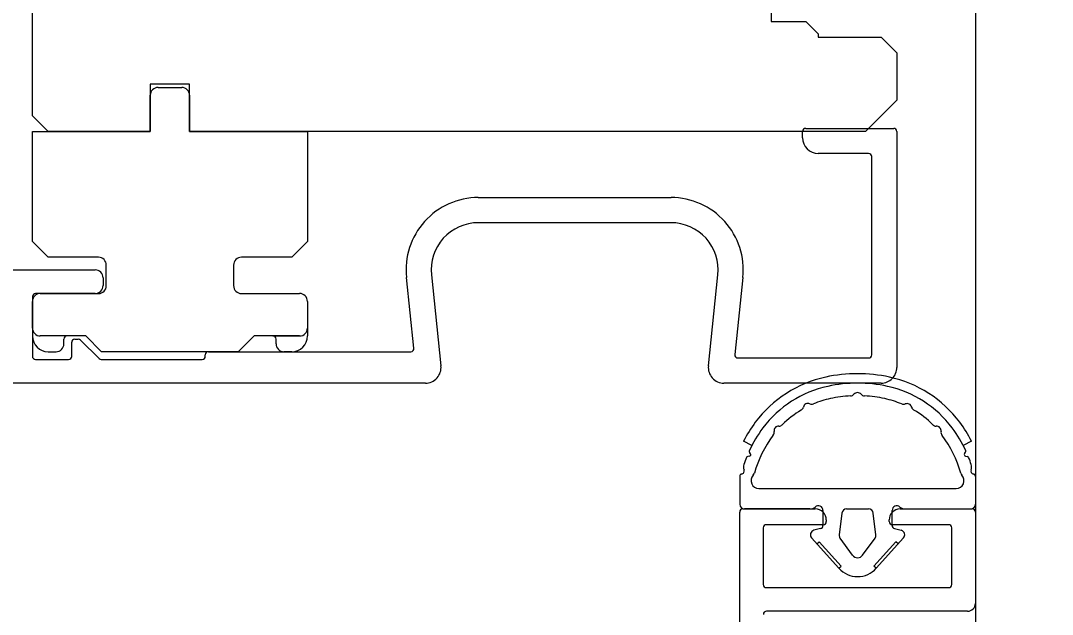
# Model space of a CAD drawing. Header units: metres. Extents: x 2.1 to 55.1, y 135.2 to 164.9.
# Drawn here: x 40.7022 to 40.7678, y 143.166 to 143.2037 of the extents above; entities that cross this region are included whole.
import ezdxf

# ---------------------------------------------------------------- set-up
doc = ezdxf.new("R2010")
doc.units = ezdxf.units.M
doc.header["$PDMODE"] = 65
doc.linetypes.add('AUSGEZOGEN', pattern=[0])
doc.linetypes.add('VERDECKT', pattern=[9.524999999999999, 6.35, -3.175])
for name, color, linetype, lineweight in [('XR$1$Fenster', 7, 'AUSGEZOGEN', 18), ('XR$1$Vermassung Decke', 180, 'VERDECKT', 25), ('XR$1$Werkplan- Ausfuehrungsmasse', 7, 'AUSGEZOGEN', 13)]:
    doc.layers.add(name, color=color, linetype=linetype, lineweight=lineweight)
doc.styles.add('ARIAL', font='ARIAL.TTF')
doc.dimstyles.new('DIMSTYLE_16', dxfattribs={"dimtxt": 0.125, "dimasz": 0.15, "dimexe": 0, "dimexo": 0, "dimgap": 0.0625, "dimtad": 2, "dimdec": 1, "dimlfac": 100, "dimrnd": 0.5, "dimzin": 4, "dimdsep": 46, "dimtxsty": 'ARIAL', "dimblk1": 'ALL_ML_KREIS', "dimblk2": 'ALL_ML_KREIS', "dimsah": 1, "dimcen": 0, "dimclrd": 256, "dimclre": 256, "dimclrt": 256, "dimadec": 0, "dimazin": 0, "dimtfac": 1, "dimtdec": 0, "dimtix": 1, "dimtmove": 2, "dimatfit": 3, "dimfxl": 0, "dimtvp": 1.2, "dimtzin": 0, "dimlwd": 0, "dimlwe": -1, "dimarcsym": 0})
doc.dimstyles.new('DIMSTYLE_18', dxfattribs={"dimtxt": 0.125, "dimasz": 0.15, "dimexe": 0, "dimexo": 0, "dimgap": 0.0625, "dimtad": 2, "dimrnd": 0.005, "dimzin": 4, "dimdsep": 46, "dimtxsty": 'ARIAL', "dimblk1": 'ALL_ML_KREIS', "dimblk2": 'ALL_ML_KREIS', "dimsah": 1, "dimcen": 0, "dimclrd": 256, "dimclre": 256, "dimclrt": 256, "dimadec": 0, "dimazin": 0, "dimtfac": 1, "dimtdec": 0, "dimtix": 1, "dimtmove": 2, "dimatfit": 3, "dimfxl": 0, "dimtzin": 0, "dimlwd": 0, "dimlwe": -1, "dimarcsym": 0})
doc.dimstyles.new('DIMSTYLE_3', dxfattribs={"dimtxt": 0.1, "dimasz": 0.15, "dimexe": 0, "dimexo": 0, "dimgap": 0.05, "dimtad": 2, "dimdec": 1, "dimlfac": 100, "dimrnd": 0.5, "dimzin": 4, "dimdsep": 46, "dimtxsty": 'ARIAL', "dimblk1": 'ALL_ML_KREIS', "dimblk2": 'ALL_ML_KREIS', "dimsah": 1, "dimcen": 0, "dimclrd": 240, "dimclre": 240, "dimclrt": 240, "dimadec": 0, "dimazin": 0, "dimtfac": 1, "dimtdec": 0, "dimtix": 1, "dimtmove": 2, "dimatfit": 3, "dimfxl": 0, "dimtvp": 1.2, "dimtzin": 0, "dimlwd": 0, "dimlwe": 13, "dimarcsym": 0})

# ---------------------------------------------------------------- blocks, each defined once
blk = doc.blocks.new('ALL_ML_KREIS')
at = {"color": 0, "linetype": 'ByBlock', "lineweight": -2}
for p, q in [((0, -0.5), (0, 0.5)), ((-1, 0), (0.5, 0))]:
    blk.add_line(p, q, dxfattribs=at)
blk.add_circle((0, 0), 0.15, dxfattribs=at)
blk = doc.blocks.new('*D29')
at = {"layer": 'DEFPOINTS', "color": 92, "linetype": 'AUSGEZOGEN', "lineweight": 13, "true_color": 0x00c600, "transparency": 33554687}
for p in [(44.21091207872055, 143.084699050955), (40.68591207872055, 143.0046990509549), (44.21091207872055, 143.0046990509549)]:
    blk.add_point(p, dxfattribs=at)
at = {"layer": 'XR$1$Vermassung Decke', "color": 92, "linetype": 'AUSGEZOGEN', "lineweight": -2, "true_color": 0x00c600, "transparency": 33554687}
for p, q in [((40.68591207872055, 143.084699050955), (40.68591207872055, 143.084699050955)), ((40.68591207872055, 143.0046990509549), (40.68591207872055, 143.084699050955)), ((40.68591207872055, 143.0046990509549), (40.68591207872055, 143.0046990509549))]:
    blk.add_line(p, q, dxfattribs=at)
at = {"layer": 'XR$1$Vermassung Decke', "color": 92, "linetype": 'AUSGEZOGEN', "lineweight": 13, "true_color": 0x00c600, "transparency": 33554687, "xscale": 0.15, "yscale": 0.15, "zscale": 0.15}
for p, rotation in [((40.68591207872055, 143.084699050955), 90), ((40.68591207872055, 143.0046990509549), 270)]:
    blk.add_blockref('ALL_ML_KREIS', p, dxfattribs=dict(at, rotation=rotation))
at = {"layer": 'XR$1$Vermassung Decke', "color": 92, "linetype": 'AUSGEZOGEN', "lineweight": 13, "true_color": 0x00c600, "transparency": 33554687, "insert": (40.58420675812027, 143.142199050955), "char_height": 0.1, "width": 0.3, "attachment_point": 5, "rotation": 90, "style": 'ARIAL'}
blk.add_mtext('\\A1;{\\A1;{8\\H0.066000;\\S^ ;}}', dxfattribs=at)
blk = doc.blocks.new('*D468')
at = {"layer": 'DEFPOINTS', "transparency": 33554687}
for p in [(40.90091207872054, 143.264699050955), (39.50591207872055, 142.836699050955), (40.82591207872055, 142.836699050955)]:
    blk.add_point(p, dxfattribs=at)
at = {"layer": 'XR$1$Werkplan- Ausfuehrungsmasse', "lineweight": -2, "transparency": 33554687}
for p, q in [((39.50591207872055, 143.264699050955), (39.50591207872055, 143.264699050955)), ((39.50591207872055, 142.836699050955), (39.50591207872055, 143.264699050955)), ((39.50591207872055, 142.836699050955), (39.50591207872055, 142.836699050955))]:
    blk.add_line(p, q, dxfattribs=at)
at = {"layer": 'XR$1$Werkplan- Ausfuehrungsmasse', "transparency": 33554687, "xscale": 0.15, "yscale": 0.15, "zscale": 0.15}
for p, rotation in [((39.50591207872055, 143.264699050955), 90), ((39.50591207872055, 142.836699050955), 270)]:
    blk.add_blockref('ALL_ML_KREIS', p, dxfattribs=dict(at, rotation=rotation))
at = {"layer": 'XR$1$Werkplan- Ausfuehrungsmasse', "transparency": 33554687, "insert": (39.3911951619402, 143.0450459131651), "char_height": 0.125, "width": 0.5, "attachment_point": 5, "rotation": 90, "style": 'ARIAL'}
blk.add_mtext('\\A1;{\\A1;{43\\H0.082500;\\S^ ;}}', dxfattribs=at)
blk = doc.blocks.new('*D469')
at = {"layer": 'DEFPOINTS', "transparency": 33554687}
for p in [(39.40091207872054, 147.1346990021271), (39.50591207872055, 143.264699050955), (40.90091207872054, 143.264699050955)]:
    blk.add_point(p, dxfattribs=at)
at = {"layer": 'XR$1$Werkplan- Ausfuehrungsmasse', "lineweight": -2, "transparency": 33554687}
for p, q in [((39.50591207872055, 147.1346990021271), (39.50591207872055, 147.1346990021271)), ((39.50591207872055, 143.264699050955), (39.50591207872055, 147.1346990021271)), ((39.50591207872055, 143.264699050955), (39.50591207872055, 143.264699050955))]:
    blk.add_line(p, q, dxfattribs=at)
at = {"layer": 'XR$1$Werkplan- Ausfuehrungsmasse', "transparency": 33554687, "xscale": 0.15, "yscale": 0.15, "zscale": 0.15}
for p, rotation in [((39.50591207872055, 147.1346990021271), 90), ((39.50591207872055, 143.264699050955), 270)]:
    blk.add_blockref('ALL_ML_KREIS', p, dxfattribs=dict(at, rotation=rotation))
at = {"layer": 'XR$1$Werkplan- Ausfuehrungsmasse', "transparency": 33554687, "insert": (39.3911951619402, 145.3287286991195), "char_height": 0.125, "width": 0.5, "attachment_point": 5, "rotation": 90, "style": 'ARIAL'}
blk.add_mtext('\\A1;{\\A1;{3.87\\H0.082500;\\S^ ;}}', dxfattribs=at)

msp = doc.modelspace()

# ---------------------------------------------------------------- linework, layer by layer
at = {"layer": 'XR$1$Fenster', "linetype": 'AUSGEZOGEN', "lineweight": 13, "transparency": 33554687}
for p, q in [((40.70291231245089, 143.1976993650095), (40.70291238741766, 143.2406993650095)), ((40.76291233340221, 143.2096993192121), (40.76291223599558, 143.1536993192122)), ((40.74991232668617, 143.2056990794175), (40.74991232320736, 143.2036990794175)), ((40.74991232320736, 143.2036990794175), (40.75211252707832, 143.2036990755904)), ((40.75211252707832, 143.2036990755904), (40.75291232181618, 143.2028992780702)), ((40.75291232181618, 143.2028992780702), (40.75291232146831, 143.2026992780702)), ((40.75291232146831, 143.2026992780702), (40.75691232122684, 143.2026992711126)), ((40.75691232122684, 143.2026992711126), (40.75791231948742, 143.2016992693732)), ((40.75791231948742, 143.2016992693732), (40.75791231426921, 143.1986992693732)), ((40.71041231593924, 143.1996993519291), (40.71041231070706, 143.1966993519291)), ((40.71291231593997, 143.199699347569), (40.71041231593924, 143.1996993519291)), ((40.71291231081781, 143.196699347569), (40.71291231593997, 143.199699347569)), ((40.7104123108178, 143.1966993519291), (40.71041231481843, 143.1989993519261)), ((40.71091231568813, 143.1994993510564), (40.71166231568812, 143.1994993497518)), ((40.71166231568812, 143.1994993497518), (40.71241231568814, 143.1994993484473)), ((40.71291231481843, 143.1989993475776), (40.71291231081781, 143.1966993475806)), ((40.75791231426921, 143.1986992693732), (40.75591231051234, 143.196699272574)), ((40.70391231070706, 143.1966993632655), (40.70291231245089, 143.1976993650095)), ((40.7029122986393, 143.1896993649942), (40.7029123108178, 143.1966993649865)), ((40.7029123108178, 143.1966993649865), (40.7104123108178, 143.1966993519291)), ((40.71041231070706, 143.1966993519291), (40.70391231070706, 143.1966993632655)), ((40.75591231051234, 143.196699272574), (40.71291231081781, 143.196699347569)), ((40.71291231081781, 143.1966993475806), (40.72041231081779, 143.1966993345469)), ((40.72041231081779, 143.1966993345469), (40.72041229864462, 143.1896993345546)), ((40.75191231620539, 143.1962992797957), (40.75191231690115, 143.1966992787956)), ((40.75211231724904, 143.1968992784478), (40.75771231724902, 143.1968992687071)), ((40.75791231690114, 143.1966992683592), (40.75791229081008, 143.1816992693592)), ((40.75611230846598, 143.1952992724901), (40.75291231446598, 143.1952992780562)), ((40.75631228620161, 143.1824992721423), (40.7563123081181, 143.1950992721423)), ((40.73128268841225, 143.1924993166789), (40.74354191577913, 143.1924992953551)), ((40.74354191465554, 143.1908992933552), (40.73128268281264, 143.1908993146789)), ((40.70391229689952, 143.1886993632533), (40.7029122986393, 143.1896993649942)), ((40.72041229864462, 143.1896993345546), (40.7194122969056, 143.1886993362925)), ((40.70711229688831, 143.1886993576834), (40.70391229689952, 143.1886993632533)), ((40.7194122969056, 143.1886993362925), (40.7162122969168, 143.1886993418549)), ((40.69301210959449, 143.1878993812469), (40.70691161459447, 143.1878993570701)), ((40.70761229375663, 143.1868993568193), (40.70761229601786, 143.1881993568138)), ((40.71571229604786, 143.1881993427246), (40.71571229378662, 143.1868993427301)), ((40.70741161372477, 143.1873993562004), (40.70741161285507, 143.1868993562004)), ((40.72718066404176, 143.1829202287866), (40.72670787953281, 143.1874184872653)), ((40.72829911137382, 143.1875857343746), (40.72890681299194, 143.1818038478115)), ((40.7459177691002, 143.1818038187206), (40.74652547504895, 143.1875857041655)), ((40.74811670731036, 143.1874184531383), (40.74760186722089, 143.1825201931306)), ((40.70291161163748, 143.1861993640277), (40.70291160502777, 143.1823993790277)), ((40.70291228909763, 143.1841993650017), (40.70291229205462, 143.1858993649945)), ((40.70691161195918, 143.18639935707), (40.70311161198536, 143.1863993636798)), ((40.70341229292433, 143.1863993641248), (40.70711229288693, 143.186399357689)), ((40.71621229291693, 143.1863993418604), (40.71991229287953, 143.1863993354246)), ((40.72041229200982, 143.1858993345549), (40.72041228905284, 143.1841993345621)), ((40.70291228909763, 143.1841993649945), (40.70291228822794, 143.1836993650017)), ((40.72041228905284, 143.1841993345549), (40.72041228818313, 143.1836993345621)), ((40.70511228820553, 143.183699361175), (40.70341228822794, 143.183699364132)), ((40.70491228820554, 143.1836993615229), (40.70341228822794, 143.183699364132)), ((40.70491228733583, 143.1831993615229), (40.70491228785766, 143.1834993615229)), ((40.70631228820553, 143.1836993590877), (40.70491228820554, 143.1836993615229)), ((40.70541160502777, 143.1823993756792), (40.7054116065932, 143.1832993606791)), ((40.70561160602013, 143.1834993603312), (40.70582877930764, 143.1834993609535)), ((40.70597020231989, 143.1834407812268), (40.70715301430108, 143.1822579511309)), ((40.70731228646613, 143.1826993573484), (40.70631228820553, 143.1836993590877)), ((40.71701228820553, 143.1836993404761), (40.71601228646612, 143.1826993422155)), ((40.71841228820553, 143.183699338041), (40.71701228820553, 143.1836993404761)), ((40.71821228820553, 143.1836993383888), (40.71991228818313, 143.1836993354318)), ((40.71841228733583, 143.183199338041), (40.71841228785765, 143.1834993380409)), ((40.71991228818313, 143.1836993354318), (40.71841228820553, 143.183699338041)), ((40.70391228648853, 143.1826993632623), (40.70441228646613, 143.1826993623926)), ((40.71166228646612, 143.1826993497819), (40.70731228646613, 143.1826993573484)), ((40.71601228646612, 143.1826993422155), (40.71166228646612, 143.1826993497819)), ((40.71411161753908, 143.1826993465463), (40.72698175929232, 143.1826993231599)), ((40.71941228644372, 143.1826993363015), (40.71891228646612, 143.1826993371712)), ((40.70311160477513, 143.1821993786798), (40.70521160477512, 143.1821993760271)), ((40.70729443642352, 143.1821993714042), (40.71371160471103, 143.1821993612421)), ((40.71391160502777, 143.1823993608942), (40.71391160520168, 143.1824993468942)), ((40.74780077120051, 143.1822992869473), (40.75611228585373, 143.1822992724902)), ((40.72791228901836, 143.1806993215414), (40.68311228107079, 143.1806993994667)), ((40.75691228901832, 143.1806992710987), (40.74691228907069, 143.1806992884927)), ((40.74868740394727, 143.1767354882408), (40.74815468119311, 143.1770115434295)), ((40.76266987161728, 143.1770115181817), (40.76213714790276, 143.1767354648462)), ((40.74853536963951, 143.1760539042199), (40.74842454412984, 143.1760404768067)), ((40.74860330167734, 143.1762132316759), (40.74853626044159, 143.1763024956761)), ((40.76222124835587, 143.1762132079888), (40.76228828990217, 143.1763024717557)), ((40.76228917983944, 143.1760538802965), (40.7624000053024, 143.1760404524977)), ((40.74791227235085, 143.1747731321859), (40.74791226926551, 143.1729993431441)), ((40.74913740816723, 143.1739993410131), (40.76168713416428, 143.173999319184)), ((40.74791210069449, 143.0760993269049), (40.74791226837308, 143.1724993270524)), ((40.74811226872094, 143.1726993267045), (40.75272112084761, 143.1726993186881)), ((40.75238311864231, 143.1726993353674), (40.74821226874369, 143.1726993426223)), ((40.7532122687306, 143.1725993339252), (40.75321226708418, 143.1716527993228)), ((40.75441450460369, 143.1724358926371), (40.75424507515445, 143.1710560203498)), ((40.7547122689074, 143.1726993313161), (40.75611226890245, 143.1726993288809)), ((40.75657945693856, 143.17105601629), (40.75641003228973, 143.172435889166)), ((40.75761226708426, 143.1716527916694), (40.75761226873139, 143.1725993262718)), ((40.75812112085351, 143.172699309272), (40.76271226904624, 143.1726993012475)), ((40.75844141916755, 143.1726993248296), (40.76261226906537, 143.1726993175748)), ((40.76291226869669, 143.1724993008997), (40.76291225860853, 143.1666993009621)), ((40.74941226666718, 143.1714993244421), (40.74941226040551, 143.1678993244421)), ((40.75322111910826, 143.1716993178184), (40.74961226701505, 143.1716993240942)), ((40.75306403055718, 143.1714596144154), (40.75263462083449, 143.1713445552275)), ((40.75342111963006, 143.1719993174706), (40.75342111945614, 143.1718993174705)), ((40.75742111945609, 143.1718993105129), (40.75742111963005, 143.1719993104897)), ((40.76121226730502, 143.1716993039185), (40.75762111910822, 143.171699310165)), ((40.75776050293914, 143.1714596062463), (40.75818991226156, 143.1713445455646)), ((40.761412260695, 143.167899303571), (40.76141226695712, 143.1714993035706)), ((40.75248934255531, 143.1708540159982), (40.75422333893525, 143.1689286029178)), ((40.75508932069411, 143.1697633057635), (40.75430063130082, 143.1708424407776)), ((40.75573520690105, 143.16976330464), (40.75652390004916, 143.170842436911)), ((40.75833518883424, 143.1708540058299), (40.75660118575617, 143.1689285987818)), ((40.75282394479928, 143.1704824768504), (40.7529725604584, 143.170616317748)), ((40.7529725604584, 143.170616317748), (40.75437195459436, 143.1690624438154)), ((40.75785197010426, 143.1706163092607), (40.75645257056266, 143.1690624401964)), ((40.75800058529776, 143.1704824678462), (40.75785197010426, 143.1706163092607)), ((40.75422333893525, 143.1689286029178), (40.75437195459436, 143.1690624438154)), ((40.75660118575617, 143.1689285987818), (40.75645257056266, 143.1690624401964)), ((40.74961226005765, 143.1676993240942), (40.76121226034712, 143.1676993039189)), ((40.76241225773887, 143.1661993018317), (40.74962110941354, 143.1661993240801))]:
    msp.add_line(p, q, dxfattribs=at)
for centre, radius, start, end in [((40.71091231481843, 143.1989993510564), 0.0005000000000002842, 89.9999003392274, 179.9999003392274), ((40.71241231481843, 143.1989993484473), 0.0005, 359.9999003392274, 89.99990033922741), ((40.75211231690115, 143.1966992784477), 0.0001999999999999886, 89.99990033922741, 179.9999003392274), ((40.75771231690115, 143.1966992687071), 0.0001999999999998181, 359.9999003392274, 89.99990034126296), ((40.75291231620539, 143.1962992780562), 0.001, 179.9999003392274, 269.9999003392274), ((40.7561123081181, 143.1950992724902), 0.0001999999999999886, 359.9999003392274, 89.99990033922741), ((40.73128268041099, 143.1878993166789), 0.004599999999999987, 89.99990033940439, 185.9999809963092), ((40.74354190777787, 143.1878992953552), 0.004600000000000364, 353.9998586542246, 89.9999003394929), ((40.73128267767297, 143.1878993146082), 0.003000000070717762, 89.99990183956945, 185.9999008395616), ((40.74354191053411, 143.1878992940501), 0.002999999304984478, 353.9999122871765, 89.99992128669851), ((40.70711229601786, 143.1881993576834), 0.0005, 359.9999003392274, 89.99990025373408), ((40.71621229604786, 143.1881993418548), 0.0005, 89.9999004247207, 179.9999003392274), ((40.70691161373784, 143.1873993570831), 0.000499999986909643, 359.9998988377994, 89.99990183902175), ((40.70691161285505, 143.18689935707), 0.0005000000000003411, 269.9998973396335, 359.9999003392274), ((40.70711229375664, 143.186899357689), 0.0005, 269.9999003400416, 359.9999003392274), ((40.71621229378663, 143.1868993418604), 0.0004999999999998863, 179.9999003392274, 269.9999003392274), ((40.70311161163747, 143.1861993636798), 0.0001999999999998181, 89.99990033922741, 179.9999003392274), ((40.70341229205462, 143.1858993641248), 0.0005000000000000568, 89.9999003392274, 179.9999003392274), ((40.71991229200982, 143.1858993354246), 0.0005, 359.9999003359705, 89.9999003392274), ((40.70341228909763, 143.184199364132), 0.0005, 179.9999003392274, 269.9999003400416), ((40.70341228909764, 143.184199364132), 0.0005, 179.9999003392274, 269.9999003400416), ((40.71991228905284, 143.1841993354318), 0.0005, 269.9999003400416, 359.9999003392274), ((40.71991228905284, 143.1841993354318), 0.0004999999999997727, 269.9999003400416, 359.9999003392274), ((40.70391228822793, 143.1836993632623), 0.0009999999999997157, 179.9999003408558, 269.9999003396345), ((40.70511228785766, 143.183499361175), 0.0001999999999987381, 89.99990033922741, 179.9999003392274), ((40.7056116065932, 143.1832993603312), 0.0001999999999999886, 90.00016417565266, 179.9999003392274), ((40.70582877988073, 143.1832993609535), 0.0002000000000001196, 44.99956126740266, 90.00016417768822), ((40.71821228785765, 143.1834993383888), 0.0001999999999973738, 359.9999003392274, 89.99990033922737), ((40.71941228818313, 143.1836993363015), 0.0009999999999998296, 269.9999003392274, 359.9999003375989), ((40.70441228733583, 143.1831993623926), 0.0005, 269.9999003392274, 359.9999003392274), ((40.71411161720167, 143.1824993465463), 0.0002000000000014673, 89.99990333963548, 179.9999053466927), ((40.71891228733583, 143.1831993371713), 0.0005, 179.9999003392274, 269.9999003400416), ((40.72698175965574, 143.1828993231599), 0.0001999999999998187, 269.9998958874686, 5.999980997133572), ((40.70311160502776, 143.1823993786798), 0.0001999999999999886, 179.9999003392274, 269.9999276238066), ((40.70521160502776, 143.182399376027), 0.0001999999999998408, 269.9999276238066, 359.9999003392274), ((40.70729443674023, 143.1823993714042), 0.0001999999999998543, 224.9995612659633, 269.9999092671716), ((40.71371160502775, 143.1823993612421), 0.0001999999999998205, 269.9999092671716, 359.9999003392274), ((40.7478007715484, 143.1824992869473), 0.0002000000000000335, 173.9998586592924, 269.999900341263), ((40.75611228620161, 143.1824992724902), 0.0001999999999998181, 269.999900341263, 359.9999003392274), ((40.72791229107101, 143.1816993213568), 0.0009999998154719483, 269.9998823921244, 5.999885391162404), ((40.74691229083626, 143.1816992885163), 0.001000000023573194, 173.999899839681, 269.9998988394328), ((40.75541226716513, 143.1716993300985), 0.009599999999999996, 77.81077714314019, 102.1890235357903), ((40.75691229081009, 143.1816992710987), 0.001, 269.9998973396335, 359.9999003392274), ((40.75498999207772, 143.1736542428205), 0.007600000000000028, 102.189023535779, 143.1665890217471), ((40.75541226716513, 143.1716993300985), 0.008999999999999996, 77.81077714318491, 102.1890235357539), ((40.75583454905328, 143.1736542413515), 0.007600000000000028, 36.83321165710625, 77.81077714318185), ((40.75498999207772, 143.1736542428205), 0.007000000000000028, 102.1890235357312, 143.1665890218038), ((40.75495432545968, 143.1801869852161), 0.0003, 273.0883337163737, 319.7524109811741), ((40.75541228125431, 143.1797993300985), 0.0003, 40.24738969769701, 139.7524109811741), ((40.75587023839749, 143.1801869836229), 0.0003, 220.2473897018401, 266.9114669630932), ((40.75583454905328, 143.1736542413515), 0.007000000000000028, 36.8332116570291, 77.81077714324292), ((40.75225578426242, 143.1791071418314), 0.0003, 66.37316992697261, 166.8872896232537), ((40.75249625112043, 143.1796568469252), 0.0003, 246.3731699260404, 292.5601084653038), ((40.75498999207772, 143.1736542428205), 0.006200000000000028, 102.18902353576, 112.5601084660835), ((40.75541226716513, 143.1716993300985), 0.008199999999999995, 93.08833371632706, 102.1890235357713), ((40.75541226716513, 143.1716993300985), 0.008199999999999995, 77.81077714308779, 86.91146696257374), ((40.75583454905328, 143.1736542413515), 0.006200000000000028, 67.36063558247015, 77.81077714312194), ((40.75833659088816, 143.1796533901792), 0.0003, 247.3606355833999, 292.3084917599332), ((40.7585643468561, 143.1790982980976), 0.0003, 14.43065004494019, 112.3084917632491), ((40.75498999207772, 143.1736542428205), 0.006200000000000028, 120.7003510816445, 134.7618953409105), ((40.75167142886436, 143.1792432622514), 0.0003, 300.7003510802988, 346.8872896182748), ((40.7591454168485, 143.1792478228913), 0.0003, 194.4306500505352, 239.3785062264748), ((40.75583454905328, 143.1736542413515), 0.006200000000000028, 45.23790533784729, 59.37850622784259), ((40.75579037400298, 143.1730547523921), 0.008599999999999821, 143.1665890218945, 152.6069569671294), ((40.7503980166049, 143.177669683177), 0.0003, 88.5749568024659, 189.0890764949347), ((40.75041293808385, 143.1782694976062), 0.0003, 268.5749568023309, 314.7618953414554), ((40.76041161910271, 143.1782694802145), 0.0003, 225.2379053340441, 271.4248438781481), ((40.76042653849504, 143.1776696657334), 0.0003, 350.9107241831223, 91.42484387828308), ((40.75503416504252, 143.1730547537075), 0.008599999999999821, 27.39284371150719, 36.83321165704043), ((40.75579037400298, 143.1730547523921), 0.007999999999999823, 143.1665890219856, 155.2469269028973), ((40.75579037400298, 143.1730547523921), 0.007199999999999823, 143.1665890220252, 164.5302496042538), ((40.75498999207772, 143.1736542428205), 0.006200000000000028, 142.9021379563073, 143.1665890218263), ((40.74980555023981, 143.1775749012893), 0.0003, 322.9021379546578, 9.08907649514912), ((40.7610190045304, 143.1775748817846), 0.0003, 170.9107241775479, 217.097662724117), ((40.75583454905328, 143.1736542413515), 0.006200000000000028, 36.83321165695549, 37.09766272243688), ((40.75503416504252, 143.1730547537075), 0.007199999999999823, 15.46955107463832, 36.83321165686392), ((40.75503416504252, 143.1730547537075), 0.007999999999999823, 24.75287377592476, 36.83321165693749), ((40.74843657198573, 143.1759412027885), 0.0001, 96.90817927017383, 158.5694316488785), ((40.74861622033531, 143.1763625491139), 0.0001, 155.246926892788, 216.9081792722034), ((40.74852334178363, 143.176153178238), 0.0001, 276.9081792701738, 36.90817927220338), ((40.76230120804069, 143.1761531542728), 0.0001, 143.0916213948141, 263.0916214089931), ((40.76220833021734, 143.1763625254717), 0.0001, 323.09162141028, 24.75287377669931), ((40.76238797710114, 143.1759411785214), 0.0001, 21.43036904030719, 83.09162140899312), ((40.74865553826054, 143.1753664874393), 0.0005, 162.047324910933, 200.8128960863039), ((40.75579037400298, 143.1730547523921), 0.007999999999999823, 158.5694316409955, 162.047324912817), ((40.75503416504252, 143.1730547537075), 0.007999999999999823, 17.95247576599486, 21.43036903802192), ((40.76216900882699, 143.175366463934), 0.0005, 339.1869045906409, 17.95247576833428), ((40.74806227235084, 143.174773131925), 0.0001499999999996362, 100.0464200458381, 179.9999003392274), ((40.74800121625268, 143.1751177652851), 0.0002, 280.0464200474532, 20.81289609166932), ((40.74913740903692, 143.174499341013), 0.0005, 135.9844092125533, 269.9999003400416), ((40.74856208843706, 143.1750552242808), 0.0003, 315.9844092133341, 344.5302496060195), ((40.76168713503399, 143.174499319184), 0.0005, 269.9999003392274, 44.01539146612044), ((40.76226245756767, 143.1750552004503), 0.0003, 195.4695510708806, 224.0153914622168), ((40.7628233299696, 143.1751177395034), 0.0002, 159.1869045825962, 259.9533806313407), ((40.76276227267252, 143.1747731063558), 0.0001499999999996362, 359.9999003283711, 79.95338063209302), ((40.74821226926551, 143.1729993426222), 0.0003, 179.9999003392274, 269.9999003392274), ((40.75238311951202, 143.1731993353674), 0.0005, 269.9999003392274, 311.4095224494669), ((40.7529122687306, 143.172599334447), 0.0003, 359.9999003392274, 131.409522449563), ((40.75791226873138, 143.17259932575), 0.0003, 48.59027822989894, 179.9999003337992), ((40.75844142003726, 143.1731993248296), 0.0005, 228.5902782289773, 269.9999003392274), ((40.7626122695872, 143.1729993175748), 0.0003, 269.9999003392274, 359.9999003392274), ((40.74811226837306, 143.1724993267045), 0.0001999999999970896, 89.99990034126296, 179.9999003392274), ((40.75272111963007, 143.1719993186881), 0.0006999999999989086, 359.9999003438801, 89.99990034271691), ((40.75471226838559, 143.1723993313161), 0.0003, 89.9999003392274, 172.9999003421259), ((40.75611226838063, 143.1723993288809), 0.0003, 6.999900337944518, 89.9999003392274), ((40.75812111963004, 143.171999309272), 0.0007000000000043656, 89.99989985709165, 179.9999003369011), ((40.76271226869667, 143.1724993012475), 0.0001999999999979991, 359.9999003392274, 89.99989985680088), ((40.74961226666719, 143.1714993240942), 0.0002000000000007276, 89.99990034126296, 179.9999003392274), ((40.75301226708418, 143.1716527996707), 0.0002, 284.9999003389415, 359.9999003392274), ((40.75322111945614, 143.1718993178184), 0.0002000000000007276, 269.999900341263, 359.9999003392274), ((40.75762111945609, 143.171899310165), 0.0001999999999989086, 179.9999003310852, 269.9999003371918), ((40.75781226708418, 143.1716527913215), 0.0002, 179.9999003392274, 254.9999003401803), ((40.76121226695714, 143.1714993039185), 0.0002000000000002728, 359.9999003392274, 89.9999003351563), ((40.75271226604398, 143.1710547773446), 0.0003, 104.9999003383332, 222.0056964552832), ((40.75454283893635, 143.1710194590289), 0.0003, 172.9999003421259, 216.1613255432639), ((40.75628169302946, 143.1710194560049), 0.0003, 323.8384751242722, 6.999900337944518), ((40.75811226604397, 143.1710547679518), 0.0003, 317.9941042263173, 74.99990034013324), ((40.75541226420813, 143.1699993300985), 0.0004000000000000001, 216.161325541473, 323.8384751247673), ((40.75541226420813, 143.1699993300985), 0.0016, 222.0056964560461, 317.9941042229265), ((40.74961226040551, 143.1678993240942), 0.0002000000000007276, 179.9999003392274, 269.9999003432985), ((40.761212260695, 143.1678993039189), 0.0002000000000007276, 269.999900341263, 359.9999003310852), ((40.74962110906567, 143.1659993240801), 0.0001999999999998181, 89.99990034126296, 179.9999003717963), ((40.76241225860853, 143.1666993018317), 0.000500000000001819, 269.9999003432985, 359.9999003457412)]:
    msp.add_arc(centre, radius, start, end, dxfattribs=at)

# ---------------------------------------------------------------- dimensions: what is measured, and where the dimension line sits
at = {"layer": 'XR$1$Vermassung Decke', "color": 92, "linetype": 'AUSGEZOGEN', "lineweight": 13, "true_color": 0x00c600, "transparency": 33554687}
dim = msp.add_linear_dim(base=(40.68591207872055, 143.084699050955), p1=(40.68591207872055, 143.0046990509549), p2=(40.68591207872055, 143.084699050955), angle=90, dimstyle='DIMSTYLE_3', override={"dimpost": '<>', "dimclrd": 92, "dimclre": 92, "dimclrt": 92, "dimlwd": 0, "dimlwe": 13}, dxfattribs=at)
dim.commit()
dim.dimension.update_dxf_attribs({"geometry": '*D29', "text_midpoint": (40.58420675812027, 143.142199050955), "dimtype": 160})
at = {"layer": 'XR$1$Werkplan- Ausfuehrungsmasse', "transparency": 33554687}
for base, p1, p2, dimstyle, picture, middle in [((39.50591207872055, 147.1346990021271), (39.50591207872055, 143.264699050955), (39.50591207872055, 147.1346990021271), 'DIMSTYLE_18', '*D469', (39.3911951619402, 145.3287286991195)), ((39.50591207872055, 143.264699050955), (39.50591207872055, 142.836699050955), (39.50591207872055, 143.264699050955), 'DIMSTYLE_16', '*D468', (39.3911951619402, 143.0450459131651))]:
    dim = msp.add_linear_dim(base=base, p1=p1, p2=p2, angle=90, dimstyle=dimstyle, override={"dimpost": '<>', "dimclrd": 256, "dimclre": 256, "dimclrt": 256, "dimlwd": 0, "dimlwe": 65535}, dxfattribs=at)
    dim.commit()
    dim.dimension.update_dxf_attribs({"geometry": picture, "text_midpoint": middle, "dimtype": 160})

doc.saveas('drawing.dxf')
